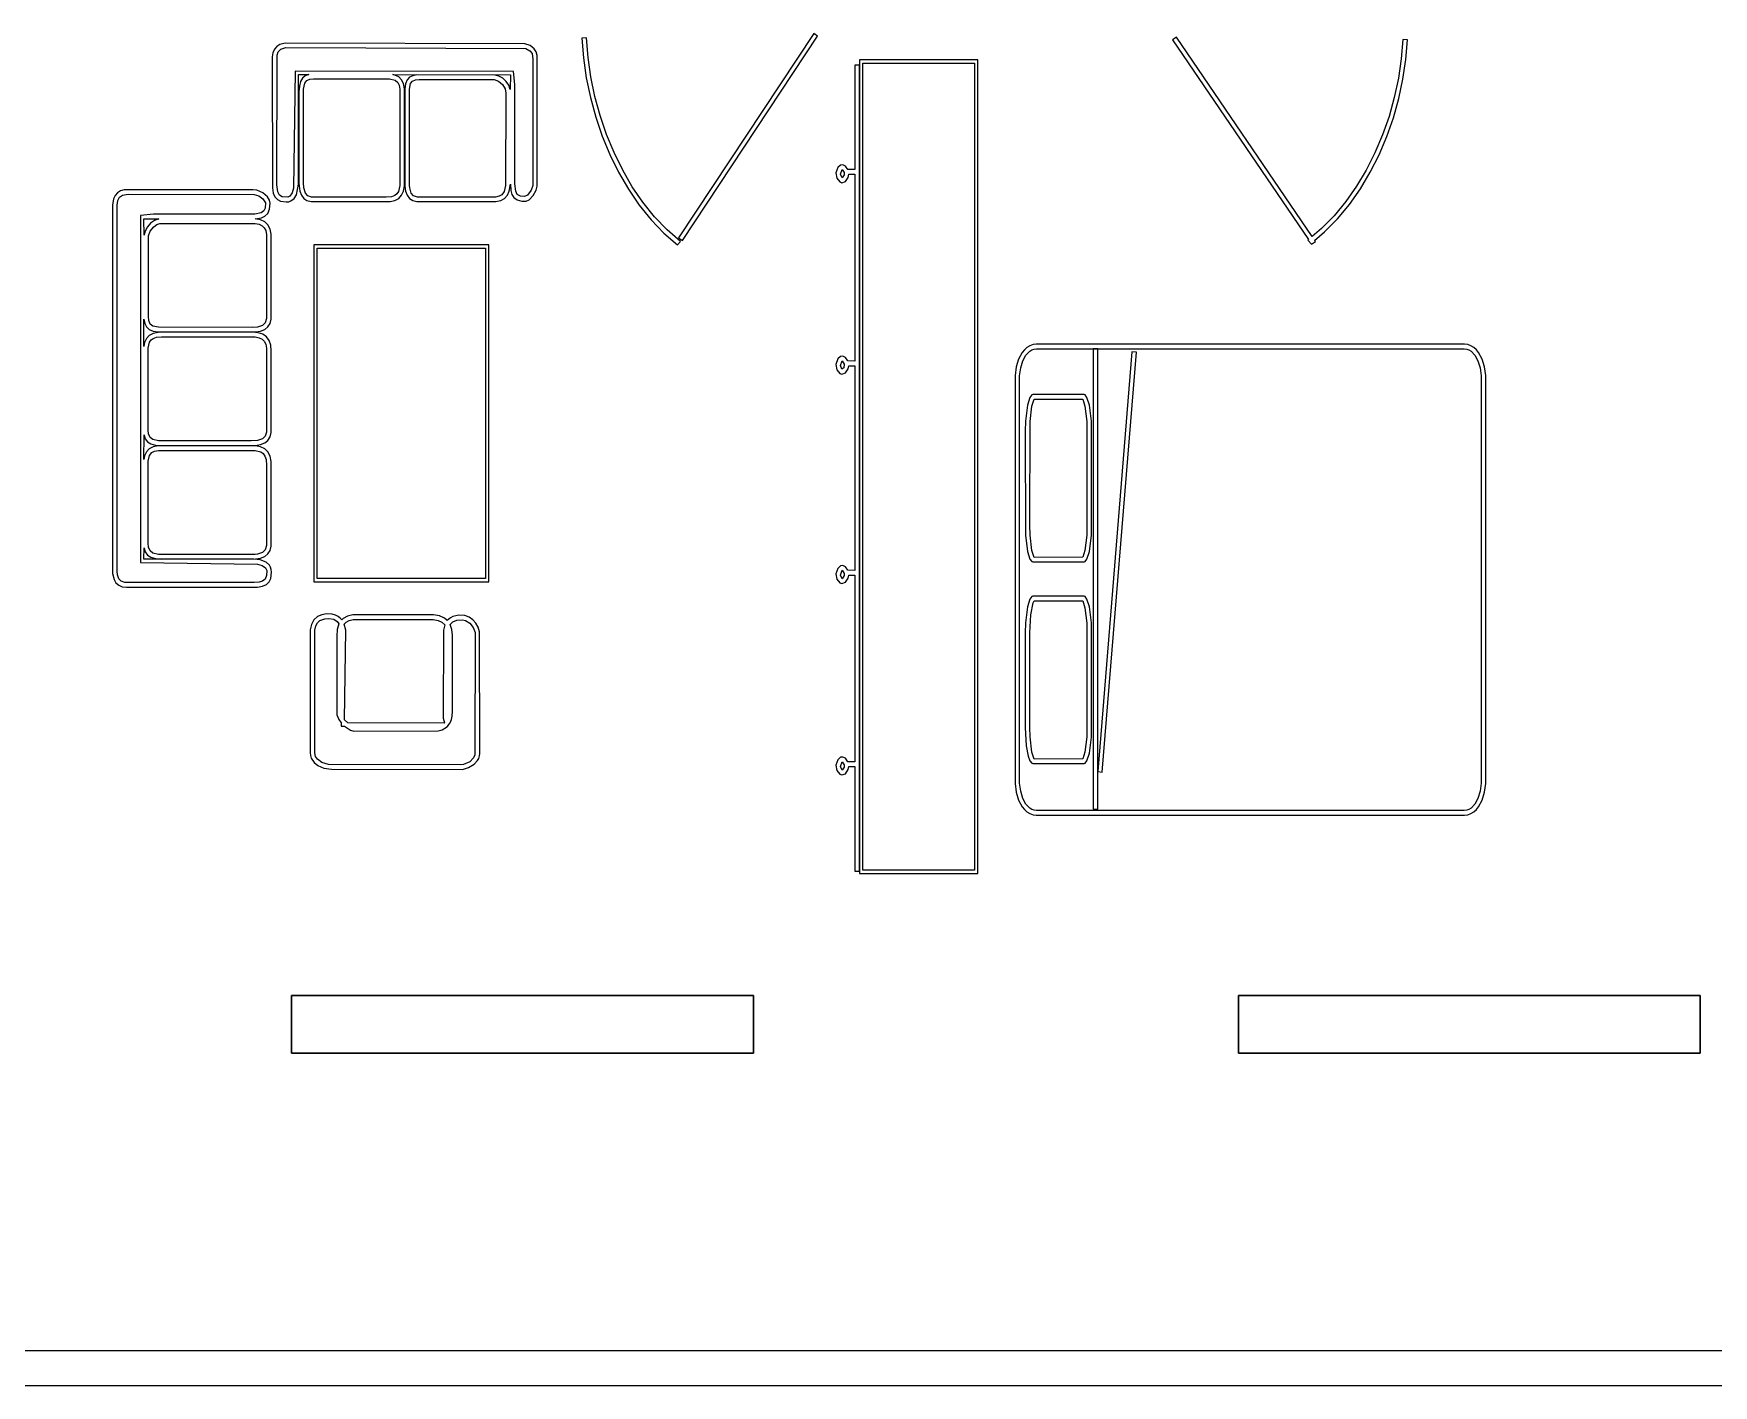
# Model space of a CAD drawing. Header units: metres. Extents: x -13 to 22, y -10.4 to 9.6.
# Drawn here: x -9.27 to -1.99, y -10.39 to -4.53 of the extents above; entities that cross this region are included whole.
import ezdxf

# ---------------------------------------------------------------- set-up
doc = ezdxf.new("R2010")
doc.units = ezdxf.units.M

msp = doc.modelspace()

# ---------------------------------------------------------------- linework, layer by layer
for p, q in [((-8.2005, -4.58199), (-8.21365, -4.59047)), ((-8.1774, -4.57555), (-8.2005, -4.58199)), ((-7.13948, -4.57889), (-8.1774, -4.57555)), ((-7.11682, -4.58572), (-7.13948, -4.57889)), ((-6.8728, -4.55237), (-6.89275, -4.55392)), ((-6.89275, -4.55392), (-6.88608, -4.63957)), ((-6.86621, -4.63737), (-6.8728, -4.55237)), ((-5.88857, -4.53455), (-6.4744, -5.41902)), ((-6.45773, -5.43007), (-5.8719, -4.54559)), ((-5.8719, -4.54559), (-5.88857, -4.53455)), ((-4.31847, -4.55058), (-4.33499, -4.56183)), ((-4.33499, -4.56183), (-3.74661, -5.42667)), ((-3.73126, -5.41367), (-4.31847, -4.55058)), ((-3.33807, -4.56009), (-3.34479, -4.64444)), ((-3.31813, -4.56169), (-3.33807, -4.56009)), ((-3.32491, -4.6467), (-3.31813, -4.56169)), ((-8.23088, -4.61726), (-8.23335, -4.63544)), ((-8.23335, -4.63544), (-8.23286, -5.20265)), ((-8.22404, -4.60225), (-8.23088, -4.61726)), ((-8.21365, -4.59047), (-8.22404, -4.60225)), ((-8.21335, -5.18884), (-8.21291, -4.62869)), ((-8.21291, -4.62869), (-8.20729, -4.61317)), ((-8.20729, -4.61317), (-8.19652, -4.60262)), ((-8.19652, -4.60262), (-8.17528, -4.59544)), ((-8.17528, -4.59544), (-7.1362, -4.59973)), ((-7.1362, -4.59973), (-7.11748, -4.60931)), ((-7.11748, -4.60931), (-7.10866, -4.62131)), ((-7.09874, -4.59996), (-7.11682, -4.58572)), ((-7.10866, -4.62131), (-7.10533, -4.64493)), ((-7.10533, -4.64493), (-7.10576, -5.19221)), ((-7.09042, -4.61311), (-7.09874, -4.59996)), ((-7.08592, -4.62886), (-7.09042, -4.61311)), ((-7.08592, -5.19476), (-7.08592, -4.62886)), ((-6.88608, -4.63957), (-6.87375, -4.72586)), ((-6.85405, -4.72241), (-6.86621, -4.63737)), ((-5.17868, -4.64856), (-5.69058, -4.64856)), ((-5.69058, -4.64856), (-5.69058, -8.17159)), ((-5.17868, -8.17159), (-5.17868, -4.64856)), ((-3.34479, -4.64444), (-3.35709, -4.72818)), ((-3.3374, -4.73172), (-3.32491, -4.6467)), ((-8.13387, -4.69695), (-8.1411, -5.20375)), ((-7.18845, -4.69916), (-8.13387, -4.69695)), ((-8.11974, -5.18703), (-8.11974, -4.71111)), ((-8.11974, -4.71111), (-8.07483, -4.71185)), ((-8.10254, -4.72746), (-8.1111, -4.74205)), ((-8.09047, -4.71753), (-8.10254, -4.72746)), ((-8.07483, -4.71185), (-8.09047, -4.71753)), ((-7.70244, -4.71419), (-7.71149, -4.71208)), ((-7.71149, -4.71208), (-7.20261, -4.71329)), ((-7.68573, -4.72194), (-7.70244, -4.71419)), ((-7.67337, -4.73415), (-7.68573, -4.72194)), ((-7.63884, -4.72394), (-7.64914, -4.73535)), ((-7.62498, -4.71692), (-7.63884, -4.72394)), ((-7.60756, -4.71368), (-7.62498, -4.71692)), ((-7.2693, -4.71394), (-7.60756, -4.71368)), ((-7.25206, -4.71892), (-7.2693, -4.71394)), ((-7.23543, -4.72827), (-7.25206, -4.71892)), ((-7.20261, -4.71329), (-7.20343, -4.77658)), ((-7.1826, -4.75568), (-7.18845, -4.69916)), ((-6.87375, -4.72586), (-6.85596, -4.81149)), ((-6.83652, -4.80681), (-6.85405, -4.72241)), ((-5.69089, -4.67186), (-5.71089, -4.67186)), ((-5.71089, -4.67186), (-5.71089, -5.12366)), ((-5.69089, -8.16203), (-5.69089, -4.67186)), ((-5.67644, -8.15744), (-5.67644, -4.66269)), ((-5.67644, -4.66269), (-5.19283, -4.66269)), ((-5.19283, -4.66269), (-5.19283, -8.15744)), ((-8.1162, -4.7617), (-8.11789, -4.78682)), ((-8.11789, -4.78682), (-8.11789, -5.18159)), ((-8.1111, -4.74205), (-8.1162, -4.7617)), ((-8.09789, -5.18126), (-8.09752, -4.77493)), ((-8.09752, -4.77493), (-8.09254, -4.74954)), ((-8.09254, -4.74954), (-8.08424, -4.73738)), ((-8.08424, -4.73738), (-8.07065, -4.73141)), ((-8.07065, -4.73141), (-8.05515, -4.73004)), ((-8.05515, -4.73004), (-7.72514, -4.73042)), ((-7.72514, -4.73042), (-7.70201, -4.73564)), ((-7.70201, -4.73564), (-7.68971, -4.74568)), ((-7.68971, -4.74568), (-7.68431, -4.75719)), ((-7.68431, -4.75719), (-7.68112, -4.77519)), ((-7.68112, -4.77519), (-7.68112, -5.19257)), ((-7.66521, -4.75122), (-7.67337, -4.73415)), ((-7.66119, -4.77356), (-7.66521, -4.75122)), ((-7.66119, -5.19424), (-7.66119, -4.77356)), ((-7.65598, -4.75169), (-7.65936, -4.77357)), ((-7.65936, -4.77357), (-7.65936, -5.1942)), ((-7.64914, -4.73535), (-7.65598, -4.75169)), ((-7.6394, -4.77498), (-7.63457, -4.75064)), ((-7.6394, -5.19278), (-7.6394, -4.77498)), ((-7.63457, -4.75064), (-7.62675, -4.73988)), ((-7.62675, -4.73988), (-7.61302, -4.73451)), ((-7.61302, -4.73451), (-7.59711, -4.73329)), ((-7.59711, -4.73329), (-7.27223, -4.73373)), ((-7.27223, -4.73373), (-7.25337, -4.74052)), ((-7.25337, -4.74052), (-7.23582, -4.75464)), ((-7.23582, -4.75464), (-7.22484, -4.77316)), ((-7.22083, -4.74141), (-7.23543, -4.72827)), ((-7.22484, -4.77316), (-7.22258, -4.79202)), ((-7.22258, -4.79202), (-7.22301, -5.19252)), ((-7.20969, -4.75772), (-7.22083, -4.74141)), ((-7.20343, -4.77658), (-7.20969, -4.75772)), ((-7.1826, -5.18575), (-7.1826, -4.75568)), ((-3.35709, -4.72818), (-3.37482, -4.81134)), ((-3.35541, -4.81613), (-3.3374, -4.73172)), ((-6.85596, -4.81149), (-6.8329, -4.89584)), ((-6.81378, -4.88997), (-6.83652, -4.80681)), ((-3.37482, -4.81134), (-3.39783, -4.89326)), ((-3.37875, -4.89929), (-3.35541, -4.81613)), ((-6.8329, -4.89584), (-6.80475, -4.97832)), ((-6.78603, -4.97125), (-6.81378, -4.88997)), ((-3.39783, -4.89326), (-3.42592, -4.97334)), ((-3.40726, -4.98058), (-3.37875, -4.89929)), ((-6.80475, -4.97832), (-6.77165, -5.05827)), ((-6.75343, -5.05003), (-6.78603, -4.97125)), ((-3.42592, -4.97334), (-3.45888, -5.0509)), ((-3.44075, -5.05934), (-3.40726, -4.98058)), ((-6.77165, -5.05827), (-6.73378, -5.13512)), ((-6.71616, -5.12566), (-6.75343, -5.05003)), ((-3.45888, -5.0509), (-3.49655, -5.12534)), ((-3.47903, -5.13498), (-3.44075, -5.05934)), ((-6.73378, -5.13512), (-6.69131, -5.20819)), ((-6.67439, -5.19753), (-6.71616, -5.12566)), ((-5.78468, -5.11447), (-5.79262, -5.13805)), ((-5.79262, -5.13805), (-5.78899, -5.1613)), ((-5.78899, -5.1613), (-5.77628, -5.17715)), ((-5.77315, -5.10391), (-5.78468, -5.11447)), ((-5.76262, -5.10283), (-5.77315, -5.10391)), ((-5.77287, -5.14355), (-5.76521, -5.12294)), ((-5.76616, -5.15979), (-5.77287, -5.14355)), ((-5.75728, -5.14594), (-5.76616, -5.15979)), ((-5.76521, -5.12294), (-5.75781, -5.13649)), ((-5.75171, -5.10805), (-5.76262, -5.10283)), ((-5.75781, -5.13649), (-5.75728, -5.14594)), ((-5.74115, -5.1228), (-5.75171, -5.10805)), ((-5.75171, -5.17488), (-5.73944, -5.15712)), ((-5.71089, -5.12366), (-5.74115, -5.1228)), ((-5.73944, -5.15712), (-5.73714, -5.14366)), ((-5.73714, -5.14366), (-5.71089, -5.14366)), ((-5.71089, -5.14366), (-5.71089, -5.95265)), ((-3.49655, -5.12534), (-3.53871, -5.19595)), ((-3.52193, -5.20683), (-3.47903, -5.13498)), ((-8.9142, -5.23549), (-8.92137, -5.25034)), ((-8.90379, -5.22371), (-8.9142, -5.23549)), ((-8.8904, -5.21542), (-8.90379, -5.22371)), ((-8.89439, -5.24245), (-8.88246, -5.23378)), ((-8.87425, -5.21107), (-8.8904, -5.21542)), ((-8.88246, -5.23378), (-8.85794, -5.23051)), ((-8.31792, -5.21051), (-8.87425, -5.21107)), ((-8.85794, -5.23051), (-8.31149, -5.23097)), ((-8.29974, -5.21297), (-8.31792, -5.21051)), ((-8.31149, -5.23097), (-8.29123, -5.23753)), ((-8.27405, -5.22433), (-8.29974, -5.21297)), ((-8.25381, -5.24197), (-8.27405, -5.22433)), ((-8.23286, -5.20265), (-8.22905, -5.22491)), ((-8.22905, -5.22491), (-8.22174, -5.24152)), ((-8.20985, -5.2193), (-8.21335, -5.18884)), ((-8.2021, -5.23438), (-8.20985, -5.2193)), ((-8.19124, -5.24126), (-8.2021, -5.23438)), ((-8.14674, -5.22433), (-8.15685, -5.23869)), ((-8.1411, -5.20375), (-8.14674, -5.22433)), ((-8.13792, -5.24803), (-8.12843, -5.23239)), ((-8.12843, -5.23239), (-8.11974, -5.18703)), ((-8.11789, -5.18159), (-8.11407, -5.21648)), ((-8.11407, -5.21648), (-8.10725, -5.2345)), ((-8.10725, -5.2345), (-8.09694, -5.24821)), ((-8.09644, -5.20284), (-8.09789, -5.18126)), ((-8.08968, -5.22498), (-8.09644, -5.20284)), ((-8.07935, -5.23679), (-8.08968, -5.22498)), ((-8.06319, -5.24231), (-8.07935, -5.23679)), ((-7.70326, -5.23592), (-7.71683, -5.24088)), ((-7.69385, -5.2285), (-7.70326, -5.23592)), ((-7.68698, -5.21774), (-7.69385, -5.2285)), ((-7.68112, -5.19257), (-7.68698, -5.21774)), ((-7.68573, -5.24821), (-7.67337, -5.2345)), ((-7.67337, -5.2345), (-7.66521, -5.21648)), ((-7.66521, -5.21648), (-7.66119, -5.19424)), ((-7.65936, -5.1942), (-7.65598, -5.21643)), ((-7.65598, -5.21643), (-7.64914, -5.23447)), ((-7.64914, -5.23447), (-7.63884, -5.24817)), ((-7.63832, -5.20279), (-7.6394, -5.19278)), ((-7.63156, -5.22493), (-7.63832, -5.20279)), ((-7.62123, -5.23674), (-7.63156, -5.22493)), ((-7.60507, -5.24226), (-7.62123, -5.23674)), ((-7.24005, -5.2325), (-7.25131, -5.23868)), ((-7.22887, -5.21771), (-7.24005, -5.2325)), ((-7.22301, -5.19252), (-7.22887, -5.21771)), ((-7.22763, -5.24817), (-7.21526, -5.23447)), ((-7.21526, -5.23447), (-7.20711, -5.21643)), ((-7.20711, -5.21643), (-7.20261, -5.18593)), ((-7.20261, -5.18593), (-7.20061, -5.21423)), ((-7.20061, -5.21423), (-7.19588, -5.23077)), ((-7.19588, -5.23077), (-7.18712, -5.24445)), ((-7.17944, -5.21729), (-7.1826, -5.18575)), ((-7.17252, -5.23077), (-7.17944, -5.21729)), ((-7.15875, -5.23842), (-7.17252, -5.23077)), ((-7.12781, -5.2339), (-7.14098, -5.24051)), ((-7.11192, -5.21222), (-7.12781, -5.2339)), ((-7.1209, -5.25378), (-7.1032, -5.23637)), ((-7.10576, -5.19221), (-7.11192, -5.21222)), ((-7.1032, -5.23637), (-7.09032, -5.21239)), ((-7.09032, -5.21239), (-7.08592, -5.19476)), ((-6.69131, -5.20819), (-6.64438, -5.2769)), ((-6.62831, -5.26498), (-6.67439, -5.19753)), ((-5.77628, -5.17715), (-5.76665, -5.18031)), ((-5.76665, -5.18031), (-5.75171, -5.17488)), ((-3.53871, -5.19595), (-3.58517, -5.26218)), ((-3.56927, -5.27429), (-3.52193, -5.20683)), ((-8.92137, -5.25034), (-8.92555, -5.27737)), ((-8.92555, -5.27737), (-8.92513, -6.87296)), ((-8.90556, -5.27786), (-8.90244, -5.25676)), ((-8.90556, -6.8629), (-8.90556, -5.27786)), ((-8.90244, -5.25676), (-8.89439, -5.24245)), ((-8.29123, -5.23753), (-8.27364, -5.24995)), ((-8.26955, -5.30171), (-8.28099, -5.31096)), ((-8.27364, -5.24995), (-8.26257, -5.26685)), ((-8.26445, -5.28989), (-8.26955, -5.30171)), ((-8.26257, -5.26685), (-8.26445, -5.28989)), ((-8.24533, -5.25557), (-8.25381, -5.24197)), ((-8.25308, -5.31306), (-8.2451, -5.29494)), ((-8.24223, -5.2695), (-8.24533, -5.25557)), ((-8.2451, -5.29494), (-8.24223, -5.2695)), ((-8.22174, -5.24152), (-8.21121, -5.25305)), ((-8.21121, -5.25305), (-8.19778, -5.26015)), ((-8.19778, -5.26015), (-8.17288, -5.26378)), ((-8.16614, -5.2431), (-8.19124, -5.24126)), ((-8.17288, -5.26378), (-8.16182, -5.26263)), ((-8.15685, -5.23869), (-8.16614, -5.2431)), ((-8.16182, -5.26263), (-8.1524, -5.2594)), ((-8.1524, -5.2594), (-8.13792, -5.24803)), ((-8.09694, -5.24821), (-8.0831, -5.25746)), ((-8.0831, -5.25746), (-8.06566, -5.26215)), ((-8.06566, -5.26215), (-7.72357, -5.26215)), ((-7.74008, -5.24274), (-8.06319, -5.24231)), ((-7.71683, -5.24088), (-7.74008, -5.24274)), ((-7.72357, -5.26215), (-7.70244, -5.25746)), ((-7.70244, -5.25746), (-7.68573, -5.24821)), ((-7.63884, -5.24817), (-7.62498, -5.25742)), ((-7.62498, -5.25742), (-7.60756, -5.2621)), ((-7.60756, -5.2621), (-7.26546, -5.2621)), ((-7.2675, -5.24222), (-7.60507, -5.24226)), ((-7.25131, -5.23868), (-7.2675, -5.24222)), ((-7.26546, -5.2621), (-7.24432, -5.25742)), ((-7.24432, -5.25742), (-7.22763, -5.24817)), ((-7.18712, -5.24445), (-7.17323, -5.25439)), ((-7.17323, -5.25439), (-7.15308, -5.25978)), ((-7.14098, -5.24051), (-7.15875, -5.23842)), ((-7.15308, -5.25978), (-7.13383, -5.25969)), ((-7.13383, -5.25969), (-7.1209, -5.25378)), ((-6.64438, -5.2769), (-6.59312, -5.34059)), ((-6.57809, -5.32741), (-6.62831, -5.26498)), ((-3.58517, -5.26218), (-3.63571, -5.32333)), ((-3.62085, -5.33672), (-3.56927, -5.27429)), ((-8.74724, -5.31636), (-8.8037, -5.32222)), ((-8.8037, -5.32222), (-8.8037, -6.82439)), ((-8.78955, -5.33636), (-8.72411, -5.33728)), ((-8.78885, -5.40797), (-8.78955, -5.33636)), ((-8.77374, -5.37161), (-8.78358, -5.38947)), ((-8.76007, -5.35594), (-8.77374, -5.37161)), ((-8.76167, -5.39001), (-8.74658, -5.37071)), ((-8.74327, -5.34399), (-8.76007, -5.35594)), ((-8.30902, -5.31619), (-8.74724, -5.31636)), ((-8.74658, -5.37071), (-8.73395, -5.36168)), ((-8.72411, -5.33728), (-8.74327, -5.34399)), ((-8.73395, -5.36168), (-8.72066, -5.35698)), ((-8.72066, -5.35698), (-8.30815, -5.35683)), ((-8.28099, -5.31096), (-8.30902, -5.31619)), ((-8.30815, -5.35683), (-8.29031, -5.36024)), ((-8.30814, -5.33618), (-8.28075, -5.33214)), ((-8.28412, -5.34123), (-8.30814, -5.33618)), ((-8.29031, -5.36024), (-8.27748, -5.36641)), ((-8.26608, -5.34998), (-8.28412, -5.34123)), ((-8.28075, -5.33214), (-8.26526, -5.32506)), ((-8.27748, -5.36641), (-8.26846, -5.37514)), ((-8.26846, -5.37514), (-8.26201, -5.38773)), ((-8.25238, -5.36325), (-8.26608, -5.34998)), ((-8.26526, -5.32506), (-8.25308, -5.31306)), ((-8.24312, -5.38116), (-8.25238, -5.36325)), ((-8.23843, -5.40384), (-8.24312, -5.38116)), ((-6.59312, -5.34059), (-6.53772, -5.39864)), ((-6.52391, -5.38417), (-6.57809, -5.32741)), ((-3.69014, -5.37883), (-3.73126, -5.41367)), ((-3.63571, -5.32333), (-3.69014, -5.37883)), ((-3.67651, -5.39348), (-3.62085, -5.33672)), ((-8.78358, -5.38947), (-8.78885, -5.40797)), ((-8.76955, -5.75977), (-8.76907, -5.41089)), ((-8.76907, -5.41089), (-8.76167, -5.39001)), ((-8.26201, -5.38773), (-8.25835, -5.40576)), ((-8.25835, -5.40576), (-8.2583, -5.76865)), ((-8.23843, -5.77097), (-8.23843, -5.40384)), ((-7.29619, -5.44981), (-8.05307, -5.44981)), ((-8.05307, -5.44981), (-8.05307, -6.90923)), ((-7.29619, -6.90923), (-7.29619, -5.44981)), ((-6.53772, -5.39864), (-6.47906, -5.44972)), ((-6.46593, -5.43463), (-6.52391, -5.38417)), ((-6.47906, -5.44972), (-6.46593, -5.43463)), ((-6.4744, -5.41902), (-6.45773, -5.43007)), ((-3.74661, -5.42667), (-3.74899, -5.42868)), ((-3.74899, -5.42868), (-3.73325, -5.4463)), ((-3.73325, -5.4463), (-3.71671, -5.43506)), ((-3.71996, -5.43028), (-3.67651, -5.39348)), ((-3.71671, -5.43506), (-3.71996, -5.43028)), ((-8.03893, -6.89508), (-8.03893, -5.46396)), ((-8.03893, -5.46396), (-7.31033, -5.46396)), ((-7.31033, -5.46396), (-7.31033, -6.89508)), ((-8.78955, -5.88968), (-8.78912, -5.77097)), ((-8.78912, -5.77097), (-8.78558, -5.78967)), ((-8.78558, -5.78967), (-8.77808, -5.80453)), ((-8.77808, -5.80453), (-8.76613, -5.8156)), ((-8.76819, -5.77705), (-8.76955, -5.75977)), ((-8.76205, -5.79256), (-8.76819, -5.77705)), ((-8.76613, -5.8156), (-8.7493, -5.82292)), ((-8.75032, -5.80141), (-8.76205, -5.79256)), ((-8.72562, -5.80661), (-8.75032, -5.80141)), ((-8.31937, -5.80701), (-8.72562, -5.80661)), ((-8.29797, -5.80547), (-8.31937, -5.80701)), ((-8.27612, -5.79831), (-8.29797, -5.80547)), ((-8.28412, -5.82292), (-8.26608, -5.8156)), ((-8.26414, -5.78699), (-8.27612, -5.79831)), ((-8.26608, -5.8156), (-8.25238, -5.80453)), ((-8.2583, -5.76865), (-8.26414, -5.78699)), ((-8.25238, -5.80453), (-8.24312, -5.78967)), ((-8.24312, -5.78967), (-8.23843, -5.77097)), ((-8.78651, -5.87277), (-8.78955, -5.88968)), ((-8.77876, -5.85486), (-8.78651, -5.87277)), ((-8.76654, -5.84158), (-8.77876, -5.85486)), ((-8.77026, -5.89691), (-8.76485, -5.87122)), ((-8.74947, -5.83284), (-8.76654, -5.84158)), ((-8.76485, -5.87122), (-8.75853, -5.86119)), ((-8.75853, -5.86119), (-8.74948, -5.85442)), ((-8.74948, -5.85442), (-8.73512, -5.84975)), ((-8.72713, -5.82851), (-8.74947, -5.83284)), ((-8.7493, -5.82292), (-8.72711, -5.82655)), ((-8.73512, -5.84975), (-8.71347, -5.84798)), ((-8.31902, -5.82797), (-8.72713, -5.82851)), ((-8.72711, -5.82655), (-8.30635, -5.82655)), ((-8.71347, -5.84798), (-8.30815, -5.84843)), ((-8.29472, -5.83012), (-8.31902, -5.82797)), ((-8.30815, -5.84843), (-8.29031, -5.85185)), ((-8.30635, -5.82655), (-8.28412, -5.82292)), ((-8.27457, -5.83664), (-8.29472, -5.83012)), ((-8.29031, -5.85185), (-8.27748, -5.858)), ((-8.27748, -5.858), (-8.26846, -5.86674)), ((-8.25868, -5.84764), (-8.27457, -5.83664)), ((-8.26846, -5.86674), (-8.26201, -5.87933)), ((-8.26201, -5.87933), (-8.25835, -5.89735)), ((-8.24719, -5.86322), (-8.25868, -5.84764)), ((-8.2402, -5.88351), (-8.24719, -5.86322)), ((-8.23784, -5.9086), (-8.2402, -5.88351)), ((-4.953, -5.88657), (-4.96555, -5.89426)), ((-4.93909, -5.88162), (-4.953, -5.88657)), ((-4.92538, -5.87993), (-4.93909, -5.88162)), ((-3.07069, -5.87993), (-4.92538, -5.87993)), ((-3.05698, -5.88162), (-3.07069, -5.87993)), ((-3.04308, -5.88657), (-3.05698, -5.88162)), ((-3.03053, -5.89426), (-3.04308, -5.88657)), ((-8.77065, -6.25134), (-8.77026, -5.89691)), ((-8.25835, -5.89735), (-8.2583, -6.26025)), ((-8.23843, -6.26257), (-8.23784, -5.9086)), ((-5.78468, -5.94345), (-5.79262, -5.96704)), ((-5.77315, -5.93289), (-5.78468, -5.94345)), ((-5.76262, -5.93181), (-5.77315, -5.93289)), ((-5.77287, -5.97255), (-5.76521, -5.95192)), ((-5.76521, -5.95192), (-5.75781, -5.96548)), ((-5.75171, -5.93703), (-5.76262, -5.93181)), ((-5.74115, -5.95178), (-5.75171, -5.93703)), ((-5.71089, -5.95265), (-5.74115, -5.95178)), ((-5.00157, -5.94412), (-5.01198, -5.97758)), ((-4.98622, -5.91592), (-5.00157, -5.94412)), ((-4.99246, -5.98193), (-4.98311, -5.95181)), ((-4.97659, -5.90416), (-4.98622, -5.91592)), ((-4.98311, -5.95181), (-4.96994, -5.92755)), ((-4.96555, -5.89426), (-4.97659, -5.90416)), ((-4.96994, -5.92755), (-4.95357, -5.91026)), ((-4.95357, -5.91026), (-4.94435, -5.9046)), ((-4.94435, -5.9046), (-4.93454, -5.90109)), ((-4.93454, -5.90109), (-4.92422, -5.89989)), ((-4.92422, -5.89989), (-3.07185, -5.89989)), ((-4.6792, -5.89992), (-4.6792, -7.89398)), ((-4.65921, -5.89992), (-4.6792, -5.89992)), ((-4.65921, -7.89398), (-4.65921, -5.89992)), ((-4.51155, -5.91272), (-4.65921, -7.73073)), ((-4.63927, -7.73235), (-4.49161, -5.91434)), ((-4.49161, -5.91434), (-4.51155, -5.91272)), ((-3.07185, -5.89989), (-3.06154, -5.90109)), ((-3.06154, -5.90109), (-3.05173, -5.9046)), ((-3.05173, -5.9046), (-3.04251, -5.91026)), ((-3.04251, -5.91026), (-3.02612, -5.92755)), ((-3.01949, -5.90416), (-3.03053, -5.89426)), ((-3.02612, -5.92755), (-3.01297, -5.95181)), ((-3.00986, -5.91592), (-3.01949, -5.90416)), ((-3.01297, -5.95181), (-3.00362, -5.98193)), ((-2.99451, -5.94412), (-3.00986, -5.91592)), ((-2.9841, -5.97758), (-2.99451, -5.94412)), ((-5.79262, -5.96704), (-5.78899, -5.9903)), ((-5.78899, -5.9903), (-5.77628, -6.00615)), ((-5.77628, -6.00615), (-5.76665, -6.00929)), ((-5.76723, -5.9877), (-5.77287, -5.97255)), ((-5.75925, -5.98178), (-5.76723, -5.9877)), ((-5.76665, -6.00929), (-5.75171, -6.00386)), ((-5.75781, -5.96548), (-5.75925, -5.98178)), ((-5.75171, -6.00386), (-5.73944, -5.98611)), ((-5.73944, -5.98611), (-5.73714, -5.97266)), ((-5.73714, -5.97266), (-5.71089, -5.97266)), ((-5.71089, -5.97266), (-5.71089, -6.85959)), ((-5.01198, -5.97758), (-5.01736, -6.0154)), ((-5.01736, -6.0154), (-5.01736, -7.7822)), ((-4.99741, -6.01678), (-4.99246, -5.98193)), ((-4.99741, -7.78081), (-4.99741, -6.01678)), ((-3.00362, -5.98193), (-2.99866, -6.01678)), ((-2.99866, -6.01678), (-2.99866, -7.78081)), ((-2.97871, -6.0154), (-2.9841, -5.97758)), ((-2.97871, -7.7822), (-2.97871, -6.0154)), ((-4.94458, -6.09946), (-4.95299, -6.11031)), ((-4.94006, -6.09804), (-4.94458, -6.09946)), ((-4.71857, -6.09804), (-4.94006, -6.09804)), ((-4.71404, -6.09946), (-4.71857, -6.09804)), ((-4.70563, -6.11031), (-4.71404, -6.09946)), ((-4.96346, -6.14391), (-4.97186, -6.21355)), ((-4.95299, -6.11031), (-4.96346, -6.14391)), ((-4.95189, -6.21468), (-4.94389, -6.14803)), ((-4.94389, -6.14803), (-4.93442, -6.11804)), ((-4.93442, -6.11804), (-4.72432, -6.11784)), ((-4.72432, -6.11784), (-4.71474, -6.14801)), ((-4.71474, -6.14801), (-4.70673, -6.21468)), ((-4.69516, -6.14391), (-4.70563, -6.11031)), ((-4.68677, -6.21355), (-4.69516, -6.14391)), ((-8.76923, -6.26849), (-8.77065, -6.25134)), ((-4.97186, -6.21355), (-4.97302, -6.2558)), ((-4.95302, -6.66476), (-4.95189, -6.21468)), ((-4.70673, -6.21468), (-4.7056, -6.25594)), ((-4.68561, -6.6649), (-4.68677, -6.21355)), ((-8.78955, -6.3797), (-8.78885, -6.27242)), ((-8.78885, -6.27242), (-8.78317, -6.28918)), ((-8.78317, -6.28918), (-8.77324, -6.30215)), ((-8.77324, -6.30215), (-8.75864, -6.31134)), ((-8.76289, -6.28397), (-8.76923, -6.26849)), ((-8.74947, -6.32428), (-8.76654, -6.33275)), ((-8.7507, -6.29298), (-8.76289, -6.28397)), ((-8.75864, -6.31134), (-8.73898, -6.3168)), ((-8.72565, -6.29822), (-8.7507, -6.29298)), ((-8.72713, -6.32011), (-8.74947, -6.32428)), ((-8.73898, -6.3168), (-8.71387, -6.31862)), ((-8.30635, -6.32013), (-8.72713, -6.32011)), ((-8.32426, -6.29861), (-8.72565, -6.29822)), ((-8.71387, -6.31862), (-8.30635, -6.31816)), ((-8.29797, -6.29707), (-8.32426, -6.29861)), ((-8.30635, -6.31816), (-8.28412, -6.31453)), ((-8.28412, -6.32445), (-8.30635, -6.32013)), ((-8.27612, -6.28992), (-8.29797, -6.29707)), ((-8.28412, -6.31453), (-8.26608, -6.30721)), ((-8.26608, -6.33319), (-8.28412, -6.32445)), ((-8.26414, -6.27859), (-8.27612, -6.28992)), ((-8.26608, -6.30721), (-8.25238, -6.29614)), ((-8.2583, -6.26025), (-8.26414, -6.27859)), ((-8.25238, -6.29614), (-8.24312, -6.28128)), ((-8.24312, -6.28128), (-8.23843, -6.26257)), ((-4.97302, -6.2558), (-4.97186, -6.70717)), ((-4.7056, -6.25594), (-4.70673, -6.70604)), ((-8.78651, -6.36314), (-8.78955, -6.3797)), ((-8.77876, -6.34567), (-8.78651, -6.36314)), ((-8.76654, -6.33275), (-8.77876, -6.34567)), ((-8.77065, -6.74101), (-8.77026, -6.38684)), ((-8.77026, -6.38684), (-8.76491, -6.36198)), ((-8.76491, -6.36198), (-8.75471, -6.34888)), ((-8.75471, -6.34888), (-8.7433, -6.34331)), ((-8.7433, -6.34331), (-8.72543, -6.34004)), ((-8.72543, -6.34004), (-8.30815, -6.34006)), ((-8.30815, -6.34006), (-8.28333, -6.34624)), ((-8.28333, -6.34624), (-8.2726, -6.35362)), ((-8.2726, -6.35362), (-8.26494, -6.36406)), ((-8.25238, -6.34648), (-8.26608, -6.33319)), ((-8.26494, -6.36406), (-8.25978, -6.37923)), ((-8.25978, -6.37923), (-8.25784, -6.40479)), ((-8.24312, -6.3644), (-8.25238, -6.34648)), ((-8.23843, -6.38707), (-8.24312, -6.3644)), ((-8.23843, -6.7542), (-8.23843, -6.38707)), ((-8.25784, -6.40479), (-8.2583, -6.75188)), ((-4.95189, -6.70604), (-4.95302, -6.66476)), ((-4.68677, -6.70717), (-4.68561, -6.6649)), ((-8.78955, -6.81026), (-8.78885, -6.76222)), ((-8.78885, -6.76222), (-8.78317, -6.77936)), ((-8.76923, -6.75836), (-8.77065, -6.74101)), ((-8.7627, -6.77464), (-8.76923, -6.75836)), ((-8.2583, -6.75188), (-8.26414, -6.77022)), ((-8.24312, -6.7729), (-8.23843, -6.7542)), ((-4.97186, -6.70717), (-4.96346, -6.77681)), ((-4.94389, -6.77269), (-4.95189, -6.70604)), ((-4.70673, -6.70604), (-4.71474, -6.77269)), ((-4.69516, -6.77681), (-4.68677, -6.70717)), ((-8.8037, -6.82439), (-8.29701, -6.83168)), ((-8.31352, -6.81026), (-8.78955, -6.81026)), ((-8.78317, -6.77936), (-8.77324, -6.79279)), ((-8.77324, -6.79279), (-8.75864, -6.80244)), ((-8.75032, -6.78426), (-8.7627, -6.77464)), ((-8.75864, -6.80244), (-8.73898, -6.80829)), ((-8.72552, -6.78981), (-8.75032, -6.78426)), ((-8.73898, -6.80829), (-8.71387, -6.81024)), ((-8.30788, -6.78984), (-8.72552, -6.78981)), ((-8.71387, -6.81024), (-8.30635, -6.80978)), ((-8.28532, -6.81367), (-8.31352, -6.81026)), ((-8.29797, -6.7887), (-8.30788, -6.78984)), ((-8.30635, -6.80978), (-8.28412, -6.80615)), ((-8.27612, -6.78154), (-8.29797, -6.7887)), ((-8.29701, -6.83168), (-8.27667, -6.83768)), ((-8.25996, -6.82408), (-8.28532, -6.81367)), ((-8.28412, -6.80615), (-8.26608, -6.79883)), ((-8.26414, -6.77022), (-8.27612, -6.78154)), ((-8.26608, -6.79883), (-8.25238, -6.78777)), ((-8.24612, -6.83679), (-8.25996, -6.82408)), ((-8.25238, -6.78777), (-8.24312, -6.7729)), ((-8.24113, -6.84531), (-8.24612, -6.83679)), ((-4.96346, -6.77681), (-4.95299, -6.81041)), ((-4.95299, -6.81041), (-4.94458, -6.82126)), ((-4.94458, -6.82126), (-4.94006, -6.82268)), ((-4.9343, -6.80287), (-4.94389, -6.77269)), ((-4.94006, -6.82268), (-4.71857, -6.82268)), ((-4.72421, -6.80267), (-4.9343, -6.80287)), ((-4.71474, -6.77269), (-4.72421, -6.80267)), ((-4.71857, -6.82268), (-4.71404, -6.82126)), ((-4.71404, -6.82126), (-4.70563, -6.81041)), ((-4.70563, -6.81041), (-4.69516, -6.77681)), ((-8.92513, -6.87296), (-8.91869, -6.89867)), ((-8.91869, -6.89867), (-8.9102, -6.91251)), ((-8.90421, -6.87827), (-8.90556, -6.8629)), ((-8.89783, -6.89549), (-8.90421, -6.87827)), ((-8.8875, -6.90631), (-8.89783, -6.89549)), ((-8.87209, -6.91174), (-8.8875, -6.90631)), ((-8.27527, -6.90604), (-8.28967, -6.91043)), ((-8.27667, -6.83768), (-8.26224, -6.84863)), ((-8.26373, -6.89676), (-8.27527, -6.90604)), ((-8.25795, -6.88199), (-8.26373, -6.89676)), ((-8.26224, -6.84863), (-8.25749, -6.85945)), ((-8.25902, -6.91971), (-8.24747, -6.90842)), ((-8.25749, -6.85945), (-8.25795, -6.88199)), ((-8.24747, -6.90842), (-8.24039, -6.89401)), ((-8.2379, -6.85542), (-8.24113, -6.84531)), ((-8.24039, -6.89401), (-8.23674, -6.86728)), ((-8.23674, -6.86728), (-8.2379, -6.85542)), ((-8.05307, -6.90923), (-7.29619, -6.90923)), ((-7.31033, -6.89508), (-8.03893, -6.89508)), ((-5.78468, -6.85039), (-5.79262, -6.87396)), ((-5.79262, -6.87396), (-5.78899, -6.89723)), ((-5.78899, -6.89723), (-5.77628, -6.91309)), ((-5.77315, -6.83983), (-5.78468, -6.85039)), ((-5.76262, -6.83873), (-5.77315, -6.83983)), ((-5.77287, -6.87947), (-5.76521, -6.85886)), ((-5.76616, -6.89571), (-5.77287, -6.87947)), ((-5.75728, -6.88187), (-5.76616, -6.89571)), ((-5.76521, -6.85886), (-5.75781, -6.87241)), ((-5.75171, -6.84396), (-5.76262, -6.83873)), ((-5.75781, -6.87241), (-5.75728, -6.88187)), ((-5.74115, -6.85872), (-5.75171, -6.84396)), ((-5.75171, -6.9108), (-5.73944, -6.89304)), ((-5.71089, -6.85959), (-5.74115, -6.85872)), ((-5.73944, -6.89304), (-5.73714, -6.87958)), ((-5.73714, -6.87958), (-5.71089, -6.87958)), ((-5.71089, -6.87958), (-5.71089, -7.68858)), ((-8.9102, -6.91251), (-8.89842, -6.92307)), ((-8.89842, -6.92307), (-8.88341, -6.92981)), ((-8.88341, -6.92981), (-8.86523, -6.93217)), ((-8.31172, -6.91217), (-8.87209, -6.91174)), ((-8.86523, -6.93217), (-8.29788, -6.93164)), ((-8.28967, -6.91043), (-8.31172, -6.91217)), ((-8.29788, -6.93164), (-8.27562, -6.92757)), ((-8.27562, -6.92757), (-8.25902, -6.91971)), ((-5.77628, -6.91309), (-5.76665, -6.91623)), ((-5.76665, -6.91623), (-5.75171, -6.9108)), ((-4.94458, -6.97269), (-4.95299, -6.98354)), ((-4.94006, -6.97127), (-4.94458, -6.97269)), ((-4.71857, -6.97127), (-4.94006, -6.97127)), ((-4.71404, -6.97269), (-4.71857, -6.97127)), ((-4.70563, -6.98354), (-4.71404, -6.97269)), ((-8.01901, -7.05133), (-8.03778, -7.05962)), ((-7.99881, -7.04787), (-8.01901, -7.05133)), ((-7.97354, -7.04877), (-7.99881, -7.04787)), ((-7.96027, -7.05252), (-7.97354, -7.04877)), ((-7.9487, -7.05849), (-7.96027, -7.05252)), ((-7.88478, -7.05177), (-7.90729, -7.05693)), ((-7.53522, -7.05174), (-7.88478, -7.05177)), ((-7.50963, -7.05653), (-7.53522, -7.05174)), ((-7.42537, -7.05374), (-7.45099, -7.05957)), ((-7.40002, -7.05409), (-7.42537, -7.05374)), ((-7.3811, -7.06123), (-7.40002, -7.05409)), ((-4.96346, -7.01714), (-4.97186, -7.08678)), ((-4.95299, -6.98354), (-4.96346, -7.01714)), ((-4.95302, -7.12917), (-4.94872, -7.05141)), ((-4.94872, -7.05141), (-4.93802, -6.99945)), ((-4.93802, -6.99945), (-4.93442, -6.99127)), ((-4.93442, -6.99127), (-4.72432, -6.99107)), ((-4.72432, -6.99107), (-4.71474, -7.02124)), ((-4.71474, -7.02124), (-4.70673, -7.08791)), ((-4.69516, -7.01714), (-4.70563, -6.98354)), ((-4.68677, -7.08678), (-4.69516, -7.01714)), ((-8.06883, -7.11647), (-8.06938, -7.64995)), ((-8.06392, -7.0932), (-8.06883, -7.11647)), ((-8.05345, -7.07381), (-8.06392, -7.0932)), ((-8.03778, -7.05962), (-8.05345, -7.07381)), ((-8.04941, -7.64893), (-8.04892, -7.11838)), ((-8.04892, -7.11838), (-8.04507, -7.09991)), ((-8.04507, -7.09991), (-8.03767, -7.08611)), ((-8.03767, -7.08611), (-8.02704, -7.07648)), ((-8.02704, -7.07648), (-8.00568, -7.0688)), ((-8.00568, -7.0688), (-7.9883, -7.06749)), ((-7.9883, -7.06749), (-7.96759, -7.07114)), ((-7.96759, -7.07114), (-7.95296, -7.08055)), ((-7.95262, -7.11568), (-7.95457, -7.14412)), ((-7.95296, -7.08055), (-7.94476, -7.09129)), ((-7.94476, -7.09129), (-7.95262, -7.11568)), ((-7.9391, -7.06613), (-7.9487, -7.05849)), ((-7.93257, -7.07365), (-7.9391, -7.06613)), ((-7.92657, -7.0679), (-7.93257, -7.07365)), ((-7.90729, -7.05693), (-7.92657, -7.0679)), ((-7.92207, -7.09216), (-7.91399, -7.08344)), ((-7.91536, -7.11877), (-7.92207, -7.09216)), ((-7.92021, -7.50604), (-7.91536, -7.11877)), ((-7.91399, -7.08344), (-7.90019, -7.07562)), ((-7.90019, -7.07562), (-7.88269, -7.07167)), ((-7.88269, -7.07167), (-7.53694, -7.07167)), ((-7.53694, -7.07167), (-7.51558, -7.07562)), ((-7.51558, -7.07562), (-7.4987, -7.08344)), ((-7.48764, -7.06677), (-7.50963, -7.05653)), ((-7.4987, -7.08344), (-7.48668, -7.09447)), ((-7.49245, -7.11742), (-7.49339, -7.49924)), ((-7.48668, -7.09447), (-7.49245, -7.11742)), ((-7.47581, -7.07683), (-7.48764, -7.06677)), ((-7.46179, -7.06485), (-7.47581, -7.07683)), ((-7.46362, -7.09341), (-7.45145, -7.08195)), ((-7.45587, -7.1149), (-7.46362, -7.09341)), ((-7.45099, -7.05957), (-7.46179, -7.06485)), ((-7.45338, -7.13921), (-7.45587, -7.1149)), ((-7.45145, -7.08195), (-7.43439, -7.07539)), ((-7.43439, -7.07539), (-7.41043, -7.07304)), ((-7.41043, -7.07304), (-7.39731, -7.07565)), ((-7.39731, -7.07565), (-7.37849, -7.08772)), ((-7.36497, -7.07298), (-7.3811, -7.06123)), ((-7.37849, -7.08772), (-7.36351, -7.10651)), ((-7.35164, -7.08804), (-7.36497, -7.07298)), ((-7.36351, -7.10651), (-7.35545, -7.12854)), ((-7.34155, -7.1057), (-7.35164, -7.08804)), ((-7.33569, -7.1255), (-7.34155, -7.1057)), ((-7.33488, -7.65186), (-7.33569, -7.1255)), ((-4.97186, -7.08678), (-4.97302, -7.12903)), ((-4.70673, -7.08791), (-4.7056, -7.12917)), ((-4.68561, -7.53996), (-4.68677, -7.08678)), ((-7.95457, -7.14412), (-7.95454, -7.47408)), ((-7.45338, -7.46854), (-7.45338, -7.13921)), ((-7.35545, -7.12854), (-7.35568, -7.65819)), ((-4.97302, -7.12903), (-4.97302, -7.53996)), ((-4.95302, -7.53983), (-4.95302, -7.12917)), ((-4.7056, -7.12917), (-4.70673, -7.58031)), ((-7.95454, -7.47408), (-7.95329, -7.48473)), ((-7.95329, -7.48473), (-7.94504, -7.50554)), ((-7.45782, -7.50565), (-7.45451, -7.49037)), ((-7.45451, -7.49037), (-7.45338, -7.46854)), ((-7.94504, -7.50554), (-7.93459, -7.52003)), ((-7.93459, -7.52003), (-7.93459, -7.53412)), ((-7.93459, -7.53412), (-7.92052, -7.53415)), ((-7.92052, -7.53415), (-7.89514, -7.55084)), ((-7.90633, -7.52002), (-7.92021, -7.50604)), ((-7.48944, -7.52087), (-7.90633, -7.52002)), ((-7.89514, -7.55084), (-7.87964, -7.55495)), ((-7.87964, -7.55495), (-7.51555, -7.55411)), ((-7.51555, -7.55411), (-7.49809, -7.54976)), ((-7.49809, -7.54976), (-7.47917, -7.5388)), ((-7.49339, -7.49924), (-7.48793, -7.51933)), ((-7.48793, -7.51933), (-7.48944, -7.52087)), ((-7.47917, -7.5388), (-7.47545, -7.53503)), ((-7.47545, -7.53503), (-7.4734, -7.53503)), ((-7.4734, -7.53296), (-7.46324, -7.51891)), ((-7.4734, -7.53503), (-7.4734, -7.53296)), ((-7.46324, -7.51891), (-7.45782, -7.50565)), ((-4.97302, -7.53996), (-4.96857, -7.61871)), ((-4.95189, -7.58031), (-4.95302, -7.53983)), ((-4.68677, -7.58145), (-4.68561, -7.53996)), ((-4.96857, -7.61871), (-4.96031, -7.66344)), ((-4.94389, -7.64612), (-4.95189, -7.58031)), ((-4.70673, -7.58031), (-4.71472, -7.64612)), ((-4.69516, -7.65027), (-4.68677, -7.58145)), ((-8.06938, -7.64995), (-8.06813, -7.66124)), ((-8.06813, -7.66124), (-8.0645, -7.67255)), ((-8.0645, -7.67255), (-8.05212, -7.69102)), ((-8.05212, -7.69102), (-8.03603, -7.70412)), ((-8.04616, -7.66458), (-8.04941, -7.64893)), ((-8.03755, -7.67734), (-8.04616, -7.66458)), ((-8.01843, -7.69109), (-8.03755, -7.67734)), ((-8.03603, -7.70412), (-8.00975, -7.71588)), ((-7.99054, -7.69948), (-8.01843, -7.69109)), ((-7.41783, -7.70169), (-7.99054, -7.69948)), ((-7.40546, -7.70004), (-7.41783, -7.70169)), ((-7.37801, -7.68768), (-7.40546, -7.70004)), ((-7.3835, -7.71355), (-7.35873, -7.69806)), ((-7.36157, -7.67162), (-7.37801, -7.68768)), ((-7.35568, -7.65819), (-7.36157, -7.67162)), ((-7.35873, -7.69806), (-7.34492, -7.68269)), ((-7.34492, -7.68269), (-7.33968, -7.67319)), ((-7.33968, -7.67319), (-7.33614, -7.66245)), ((-7.33614, -7.66245), (-7.33488, -7.65186)), ((-5.78468, -7.67938), (-5.79262, -7.70296)), ((-5.79262, -7.70296), (-5.78899, -7.72623)), ((-5.77315, -7.66882), (-5.78468, -7.67938)), ((-5.76262, -7.66772), (-5.77315, -7.66882)), ((-5.77287, -7.70847), (-5.76521, -7.68784)), ((-5.76616, -7.7247), (-5.77287, -7.70847)), ((-5.76521, -7.68784), (-5.75781, -7.7014)), ((-5.75171, -7.67296), (-5.76262, -7.66772)), ((-5.75781, -7.7014), (-5.75728, -7.71086)), ((-5.74115, -7.68771), (-5.75171, -7.67296)), ((-5.71089, -7.68858), (-5.74115, -7.68771)), ((-5.73944, -7.72203), (-5.73714, -7.70857)), ((-5.73714, -7.70857), (-5.71089, -7.70857)), ((-5.71089, -7.70857), (-5.71089, -8.16203)), ((-4.96031, -7.66344), (-4.95299, -7.68365)), ((-4.95299, -7.68365), (-4.94458, -7.69447)), ((-4.94458, -7.69447), (-4.94006, -7.69589)), ((-4.93431, -7.6761), (-4.94389, -7.64612)), ((-4.94006, -7.69589), (-4.71857, -7.69589)), ((-4.7242, -7.6759), (-4.93431, -7.6761)), ((-4.71472, -7.64612), (-4.7242, -7.6759)), ((-4.71857, -7.69589), (-4.71404, -7.69447)), ((-4.71404, -7.69447), (-4.70563, -7.68365)), ((-4.70563, -7.68365), (-4.69516, -7.65027)), ((-8.00975, -7.71588), (-7.97711, -7.71985)), ((-7.97711, -7.71985), (-7.40935, -7.7211)), ((-7.40935, -7.7211), (-7.3835, -7.71355)), ((-5.78899, -7.72623), (-5.77628, -7.74207)), ((-5.77628, -7.74207), (-5.76665, -7.74522)), ((-5.76665, -7.74522), (-5.75171, -7.73979)), ((-5.75728, -7.71086), (-5.76616, -7.7247)), ((-5.75171, -7.73979), (-5.73944, -7.72203)), ((-5.01736, -7.7822), (-5.01199, -7.82022)), ((-4.99246, -7.81592), (-4.99741, -7.78081)), ((-4.65921, -7.73073), (-4.63927, -7.73235)), ((-2.99866, -7.78081), (-3.00362, -7.81592)), ((-2.98409, -7.82022), (-2.97871, -7.7822)), ((-5.01199, -7.82022), (-5.00162, -7.85402)), ((-5.00162, -7.85402), (-4.98634, -7.88261)), ((-4.98311, -7.84645), (-4.99246, -7.81592)), ((-4.96994, -7.87115), (-4.98311, -7.84645)), ((-3.01297, -7.84645), (-3.02612, -7.87115)), ((-3.00362, -7.81592), (-3.01297, -7.84645)), ((-3.00974, -7.88261), (-2.99446, -7.85402)), ((-2.99446, -7.85402), (-2.98409, -7.82022)), ((-4.98634, -7.88261), (-4.97675, -7.89459)), ((-4.97675, -7.89459), (-4.96573, -7.90471)), ((-4.95357, -7.88884), (-4.96994, -7.87115)), ((-4.96573, -7.90471), (-4.95319, -7.9126)), ((-4.94435, -7.89467), (-4.95357, -7.88884)), ((-4.95319, -7.9126), (-4.93921, -7.91771)), ((-4.93454, -7.89827), (-4.94435, -7.89467)), ((-4.93921, -7.91771), (-4.92542, -7.91946)), ((-4.92422, -7.89951), (-4.93454, -7.89827)), ((-4.92542, -7.91946), (-3.07066, -7.91946)), ((-3.07185, -7.89951), (-4.92422, -7.89951)), ((-4.6792, -7.89398), (-4.65921, -7.89398)), ((-3.06154, -7.89827), (-3.07185, -7.89951)), ((-3.07066, -7.91946), (-3.05685, -7.91771)), ((-3.05173, -7.89467), (-3.06154, -7.89827)), ((-3.05685, -7.91771), (-3.04289, -7.9126)), ((-3.04251, -7.88884), (-3.05173, -7.89467)), ((-3.04289, -7.9126), (-3.03035, -7.90471)), ((-3.02612, -7.87115), (-3.04251, -7.88884)), ((-3.03035, -7.90471), (-3.01932, -7.89459)), ((-3.01932, -7.89459), (-3.00974, -7.88261)), ((-5.71089, -8.16203), (-5.69089, -8.16203)), ((-5.69058, -8.17159), (-5.17868, -8.17159)), ((-5.19283, -8.15744), (-5.67644, -8.15744)), ((-6.14999, -8.7), (-8.14999, -8.7)), ((-8.14999, -8.7), (-8.14999, -8.95)), ((-8.1497, -8.94971), (-8.1497, -8.70027)), ((-8.1497, -8.70027), (-6.15027, -8.70027)), ((-6.15027, -8.70027), (-6.15027, -8.94971)), ((-6.14999, -8.95), (-6.14999, -8.7)), ((-2.04999, -8.7), (-4.04999, -8.7)), ((-4.04999, -8.7), (-4.04999, -8.95)), ((-4.04971, -8.94971), (-4.04971, -8.70027)), ((-4.04971, -8.70027), (-2.05028, -8.70027)), ((-2.05028, -8.70027), (-2.05028, -8.94971)), ((-2.04999, -8.95), (-2.04999, -8.7)), ((-8.14999, -8.95), (-6.14999, -8.95)), ((-6.15027, -8.94971), (-8.1497, -8.94971)), ((-4.04999, -8.95), (-2.04999, -8.95)), ((-2.05028, -8.94971), (-4.04971, -8.94971)), ((21.8546, -10.2396), (-12.8629, -10.2396)), ((-13.0042, -10.3888), (21.9958, -10.3888))]:
    msp.add_line(p, q)

doc.saveas('drawing.dxf')
